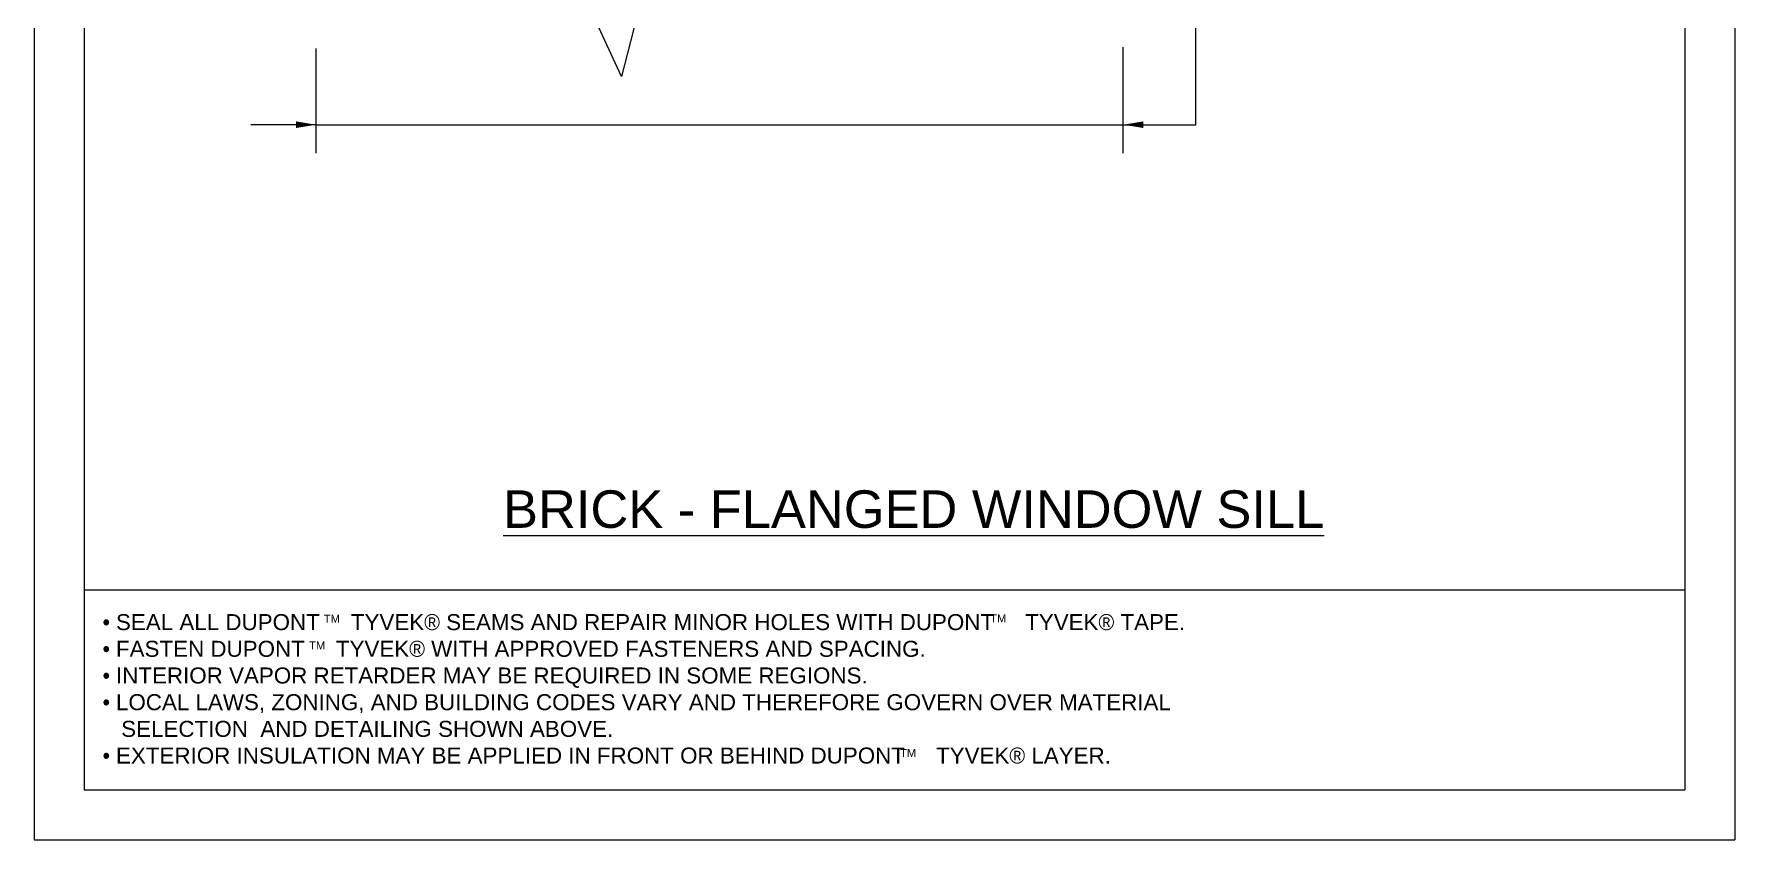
# Model space of a CAD drawing. Extents: x -129 to 26, y 0 to 100.
# Drawn here: x 0 to 25.5, y 0 to 12.08 of the extents above; entities that cross this region are included whole.
import ezdxf

# ---------------------------------------------------------------- set-up
doc = ezdxf.new("R2010")
doc.units = 0
doc.header["$LTSCALE"] = 1.5
doc.header["$MEASUREMENT"] = 0
doc.layers.get('DEFPOINTS').update_dxf_attribs({"linetype": 'CONTINUOUS'})
for name, color, linetype in [('8X11-TTB$0$B', 7, 'CONTINUOUS'), ('STRUCTURE', 252, 'CONTINUOUS'), ('TEXT', 7, 'CONTINUOUS')]:
    doc.layers.add(name, color=color, linetype=linetype)
doc.styles.add('DETAILS', font='sanss___.ttf', dxfattribs={"height": 1})
doc.dimstyles.new('TYVEKDETAILS', dxfattribs={"dimscale": 6, "dimtxt": 1.5, "dimasz": 0.1, "dimexe": 0.75, "dimexo": 0.75, "dimgap": 0.75, "dimtad": 0, "dimtih": 1, "dimtoh": 1, "dimdec": 4, "dimzin": 0, "dimtxsty": 'DETAILS', "dimcen": 0.0625, "dimazin": 3, "dimtfac": 1, "dimtdec": 4, "dimtofl": 0, "dimtmove": 0, "dimatfit": 3, "dimtolj": 1, "dimtzin": 0})

msp = doc.modelspace()

# ---------------------------------------------------------------- linework, layer by layer
at = {"layer": '8X11-TTB$0$B', "color": 7}
for p, q in [((0.7499999999999893, 32.25), (0.75, 0.7499999999999964)), ((24.75, 32.25000000000001), (24.75, 0.7499999999999964)), ((0.75, 3.749999999999996), (24.75, 3.749999999999996)), ((0.75, 0.7499999999999964), (24.75, 0.7499999999999964))]:
    msp.add_line(p, q, dxfattribs=at)
at = {"layer": 'DEFPOINTS'}
for p, q in [((-5.329070518200751e-15, 33), (0, -3.552713678800501e-15)), ((25.5, 33), (25.5, -3.552713678800501e-15)), ((0, -3.552713678800501e-15), (25.5, -3.552713678800501e-15))]:
    msp.add_line(p, q, dxfattribs=at)
at = {"layer": 'STRUCTURE', "elevation": 2.979996827461446e-09}
msp.add_lwpolyline([(16.63216162265257, 12.3230062044654), (9.647042599778274, 12.32300935221554), (9.251754214428189, 13.17966724414259), (8.807919314922941, 11.44920692284646), (8.404883045864409, 12.32300565744512), (3.657958202967336, 12.32300565744515)], dxfattribs=at)
at = {"layer": 'TEXT'}
for p, q in [((17.41734310973749, 10.72465882522309, -4.842524644593126e-09), (17.41734310973749, 15.46071581210541, -1.117498810298042e-09)), ((4.228478950550468, 10.29907153317747, 2.979996827461446e-09), (4.228478950550439, 11.86828044350271, 2.979996827461446e-09)), ((16.32968578877963, 10.29907153317746, 2.979996827461446e-09), (16.32968578877961, 11.88835828875421, 2.979996827461446e-09)), ((4.228478950550468, 10.72465800469281, 2.979996827461446e-09), (16.4831563414282, 10.7246580046928, -1.415893552781232e-09))]:
    msp.add_line(p, q, dxfattribs=at)

# ---------------------------------------------------------------- texts
at = {"layer": 'TEXT', "attachment_point": 1, "style": 'DETAILS'}
for s, insert, char_height, width in [('{\\LBRICK - FLANGED WINDOW SILL}', (7.031453914346002, 5.242295821504282), 0.5625, 16.10729924090008), ('{\\fSymbol|b0|i0|c2|p18;· }SEAL ALL DUPONT     TYVEK{\\fSymbol|b0|i0|c2|p18;â} SEAMS AND REPAIR MINOR HOLES WITH DUPONT     TYVEK{\\fSymbol|b0|i0|c2|p18;â} TAPE.\\P{\\fSymbol|b0|i0|c2|p18;· }FASTEN DUPONT     TYVEK{\\fSymbol|b0|i0|c2|p18;â} WITH APPROVED FASTENERS AND SPACING.\\P{\\fSymbol|b0|i0|c2|p18;· }INTERIOR VAPOR RETARDER MAY BE REQUIRED IN SOME REGIONS.\\P{\\fSymbol|b0|i0|c2|p18;· }LOCAL LAWS, ZONING, AND BUILDING CODES VARY AND THEREFORE GOVERN OVER MATERIAL\\P   SELECTION  AND DETAILING SHOWN ABOVE.\\P{\\fSymbol|b0|i0|c2|p18;· }EXTERIOR INSULATION MAY BE APPLIED IN FRONT OR BEHIND DUPONT     TYVEK{\\fSymbol|b0|i0|c2|p18;â} LAYER.', (1.027317918761948, 3.386548770354997), 0.24, 17.88040062373963), ('TM', (4.344773299482402, 3.378448044389867), 0.12, 8.310000000000002), ('TM', (14.33469141423441, 3.382851523352949), 0.12, 8.310000000000002), ('TM', (4.124150968053737, 2.976885021724172), 0.12, 8.310000000000002), ('TM', (12.98285850313958, 1.364580890649247), 0.12, 8.310000000000002)]:
    msp.add_mtext(s, dxfattribs=dict(at, insert=insert, char_height=char_height, width=width))

# ---------------------------------------------------------------- leaders
at = {"layer": 'TEXT'}
for points in [[(4.228478950550468, 10.72465800469281, 2.979996827461446e-09), (3.250428245684063, 10.72465800469281, 2.979996827461446e-09)], [(16.32968578877961, 10.7246580046928, 5.21499444805753e-09), (17.41734310973749, 10.72465882522309, 5.214994448057531e-09)]]:
    msp.add_leader(points, dimstyle='TYVEKDETAILS', override={"dimscale": 3, "dimfxl": 3}, dxfattribs=at)

doc.saveas('drawing.dxf')
